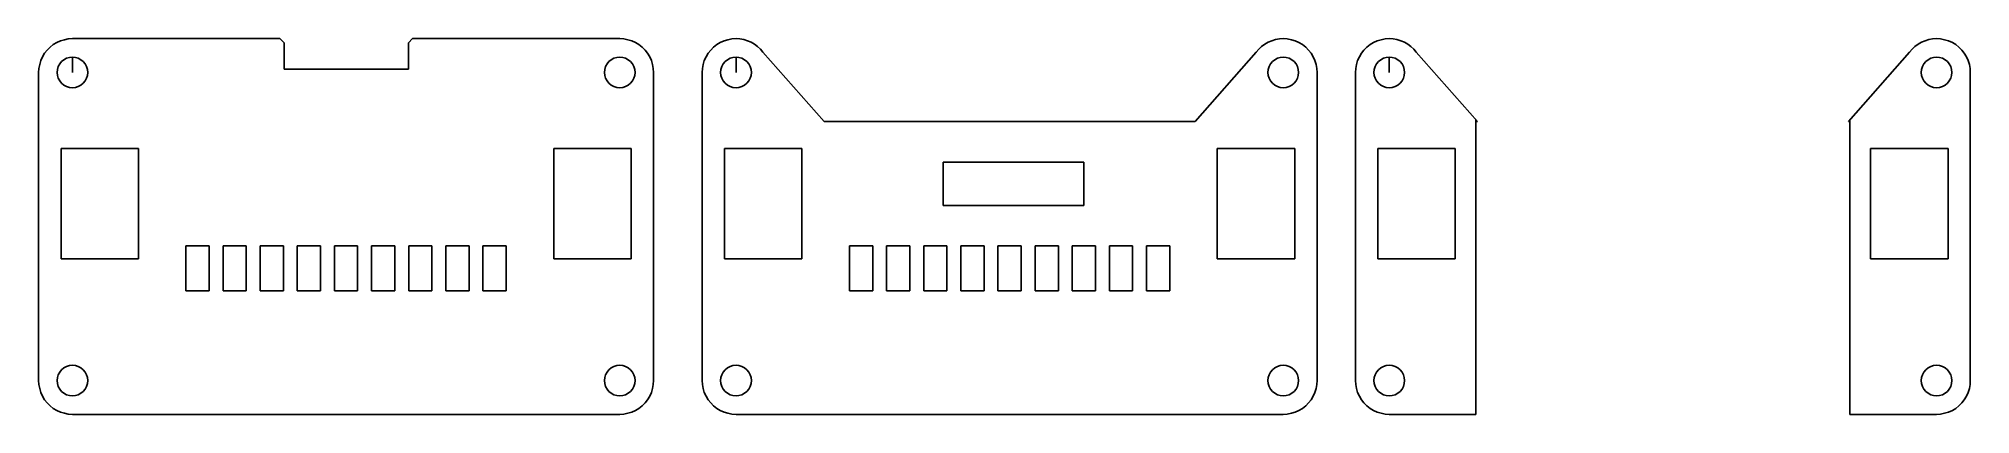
# Model space of a CAD drawing. Header units: millimetres. Extents: x 29784 to 29917, y 25542 to 25567.
import ezdxf

# ---------------------------------------------------------------- set-up
doc = ezdxf.new("R2010")
doc.units = ezdxf.units.MM
doc.layers.add('BLACK', color=7, linetype='Continuous')

msp = doc.modelspace()

# ---------------------------------------------------------------- linework, layer by layer
for p, q in [((29788.75, 25567.45), (29786.79, 25567.45)), ((29800.98, 25567.45), (29788.75, 25567.45)), ((29800.98, 25567.45), (29801.27, 25567.16)), ((29801.27, 25567.16), (29801.27, 25565.56)), ((29810.06, 25567.45), (29809.77, 25567.16)), ((29809.77, 25567.16), (29809.77, 25565.36)), ((29810.06, 25567.45), (29822.27, 25567.45)), ((29822.27, 25567.45), (29824.23, 25567.45)), ((29786.79, 25566.19), (29786.79, 25565.14)), ((29801.27, 25565.56), (29801.27, 25565.36)), ((29801.27, 25565.36), (29809.77, 25565.36)), ((29832.18, 25566.19), (29832.18, 25565.14)), ((29876.86, 25566.19), (29876.86, 25565.14)), ((29838.21, 25561.79), (29863.58, 25561.79)), ((29882.79, 25561.79), (29882.79, 25561.9)), ((29882.89, 25561.79), (29882.79, 25561.79)), ((29882.79, 25561.79), (29882.79, 25541.75)), ((29908.27, 25561.79), (29908.37, 25561.79)), ((29908.37, 25561.79), (29908.37, 25561.9)), ((29908.37, 25561.79), (29908.37, 25541.75)), ((29786.01, 25552.38), (29786.01, 25559.93)), ((29786.01, 25559.93), (29791.31, 25559.93)), ((29791.31, 25559.93), (29791.31, 25552.38)), ((29819.71, 25552.38), (29819.71, 25559.93)), ((29819.71, 25559.93), (29825.01, 25559.93)), ((29825.01, 25559.93), (29825.01, 25552.38)), ((29831.39, 25552.38), (29831.39, 25559.93)), ((29831.39, 25559.93), (29836.69, 25559.93)), ((29836.69, 25559.93), (29836.69, 25552.38)), ((29846.34, 25559), (29846.34, 25556.03)), ((29846.34, 25559), (29855.98, 25559)), ((29855.98, 25559), (29855.98, 25557.05)), ((29865.1, 25552.38), (29865.1, 25559.93)), ((29865.1, 25559.93), (29870.4, 25559.93)), ((29870.4, 25559.93), (29870.4, 25552.38)), ((29876.08, 25552.38), (29876.08, 25559.93)), ((29876.08, 25559.93), (29881.38, 25559.93)), ((29881.38, 25559.93), (29881.38, 25552.38)), ((29909.79, 25552.38), (29909.79, 25559.93)), ((29909.79, 25559.93), (29915.09, 25559.93)), ((29915.09, 25559.93), (29915.09, 25552.38)), ((29855.98, 25557.05), (29855.98, 25556.03)), ((29855.98, 25556.03), (29846.34, 25556.03)), ((29790.66, 25552.38), (29786.01, 25552.38)), ((29791.31, 25552.38), (29790.66, 25552.38)), ((29794.55, 25550.21), (29794.55, 25553.28)), ((29796.14, 25553.28), (29794.55, 25553.28)), ((29796.14, 25550.21), (29796.14, 25553.28)), ((29797.09, 25550.21), (29797.09, 25553.28)), ((29798.68, 25553.28), (29797.09, 25553.28)), ((29798.68, 25550.21), (29798.68, 25553.28)), ((29799.63, 25550.21), (29799.63, 25553.28)), ((29801.22, 25553.28), (29799.63, 25553.28)), ((29801.22, 25550.21), (29801.22, 25553.28)), ((29802.17, 25550.21), (29802.17, 25553.28)), ((29803.76, 25553.28), (29802.17, 25553.28)), ((29803.76, 25550.21), (29803.76, 25553.28)), ((29804.71, 25550.21), (29804.71, 25553.28)), ((29806.3, 25553.28), (29804.71, 25553.28)), ((29806.3, 25550.21), (29806.3, 25553.28)), ((29807.25, 25550.21), (29807.25, 25553.28)), ((29808.84, 25553.28), (29807.25, 25553.28)), ((29808.84, 25550.21), (29808.84, 25553.28)), ((29809.79, 25550.21), (29809.79, 25553.28)), ((29811.38, 25553.28), (29809.79, 25553.28)), ((29811.38, 25550.21), (29811.38, 25553.28)), ((29812.33, 25550.21), (29812.33, 25553.28)), ((29813.92, 25553.28), (29812.33, 25553.28)), ((29813.92, 25550.21), (29813.92, 25553.28)), ((29814.87, 25550.21), (29814.87, 25553.28)), ((29816.46, 25553.28), (29814.87, 25553.28)), ((29816.46, 25550.21), (29816.46, 25553.28)), ((29824.36, 25552.38), (29819.71, 25552.38)), ((29825.01, 25552.38), (29824.36, 25552.38)), ((29836.04, 25552.38), (29831.39, 25552.38)), ((29836.69, 25552.38), (29836.04, 25552.38)), ((29839.94, 25550.21), (29839.94, 25553.28)), ((29841.53, 25553.28), (29839.94, 25553.28)), ((29841.53, 25550.21), (29841.53, 25553.28)), ((29842.48, 25550.21), (29842.48, 25553.28)), ((29844.07, 25553.28), (29842.48, 25553.28)), ((29844.07, 25550.21), (29844.07, 25553.28)), ((29845.02, 25550.21), (29845.02, 25553.28)), ((29846.61, 25553.28), (29845.02, 25553.28)), ((29846.61, 25550.21), (29846.61, 25553.28)), ((29847.56, 25550.21), (29847.56, 25553.28)), ((29849.15, 25553.28), (29847.56, 25553.28)), ((29849.15, 25550.21), (29849.15, 25553.28)), ((29850.1, 25550.21), (29850.1, 25553.28)), ((29851.69, 25553.28), (29850.1, 25553.28)), ((29851.69, 25550.21), (29851.69, 25553.28)), ((29852.64, 25550.21), (29852.64, 25553.28)), ((29854.23, 25553.28), (29852.64, 25553.28)), ((29854.23, 25550.21), (29854.23, 25553.28)), ((29855.18, 25550.21), (29855.18, 25553.28)), ((29856.77, 25553.28), (29855.18, 25553.28)), ((29856.77, 25550.21), (29856.77, 25553.28)), ((29857.72, 25550.21), (29857.72, 25553.28)), ((29859.31, 25553.28), (29857.72, 25553.28)), ((29859.31, 25550.21), (29859.31, 25553.28)), ((29860.26, 25550.21), (29860.26, 25553.28)), ((29861.85, 25553.28), (29860.26, 25553.28)), ((29861.85, 25550.21), (29861.85, 25553.28)), ((29869.75, 25552.38), (29865.1, 25552.38)), ((29870.4, 25552.38), (29869.75, 25552.38)), ((29880.73, 25552.38), (29876.08, 25552.38)), ((29881.38, 25552.38), (29880.73, 25552.38)), ((29914.44, 25552.38), (29909.79, 25552.38)), ((29915.09, 25552.38), (29914.44, 25552.38)), ((29794.55, 25550.21), (29796.14, 25550.21)), ((29797.09, 25550.21), (29798.68, 25550.21)), ((29799.63, 25550.21), (29801.22, 25550.21)), ((29802.17, 25550.21), (29803.76, 25550.21)), ((29804.71, 25550.21), (29806.3, 25550.21)), ((29807.25, 25550.21), (29808.84, 25550.21)), ((29809.79, 25550.21), (29811.38, 25550.21)), ((29812.33, 25550.21), (29813.92, 25550.21)), ((29814.87, 25550.21), (29816.46, 25550.21)), ((29839.94, 25550.21), (29841.53, 25550.21)), ((29842.48, 25550.21), (29844.07, 25550.21)), ((29845.02, 25550.21), (29846.61, 25550.21)), ((29847.56, 25550.21), (29849.15, 25550.21)), ((29850.1, 25550.21), (29851.69, 25550.21)), ((29852.64, 25550.21), (29854.23, 25550.21)), ((29855.18, 25550.21), (29856.77, 25550.21)), ((29857.72, 25550.21), (29859.31, 25550.21)), ((29860.26, 25550.21), (29861.85, 25550.21)), ((29788.75, 25541.75), (29822.27, 25541.75)), ((29834.13, 25541.75), (29867.66, 25541.75)), ((29878.82, 25541.75), (29882.79, 25541.75)), ((29908.37, 25541.75), (29912.35, 25541.75))]:
    msp.add_line(p, q)
at = {"layer": 'BLACK', "linetype": 'Continuous'}
for p, q in [((29784.89, 25566.45), (29785.06, 25566.67)), ((29785.06, 25566.67), (29785.26, 25566.87)), ((29785.26, 25566.87), (29785.48, 25567.04)), ((29785.48, 25567.04), (29785.72, 25567.19)), ((29785.72, 25567.19), (29785.97, 25567.3)), ((29785.97, 25567.3), (29786.24, 25567.38)), ((29786.24, 25567.38), (29786.51, 25567.44)), ((29786.51, 25567.44), (29786.79, 25567.45)), ((29824.23, 25567.45), (29824.51, 25567.44)), ((29824.51, 25567.44), (29824.78, 25567.38)), ((29824.78, 25567.38), (29825.05, 25567.3)), ((29825.05, 25567.3), (29825.3, 25567.19)), ((29825.3, 25567.19), (29825.54, 25567.04)), ((29825.54, 25567.04), (29825.76, 25566.87)), ((29825.76, 25566.87), (29825.96, 25566.67)), ((29825.96, 25566.67), (29826.13, 25566.45)), ((29830.27, 25566.45), (29830.45, 25566.67)), ((29830.45, 25566.67), (29830.64, 25566.87)), ((29830.64, 25566.87), (29830.86, 25567.04)), ((29830.86, 25567.04), (29831.1, 25567.19)), ((29831.1, 25567.19), (29831.36, 25567.3)), ((29831.36, 25567.3), (29831.62, 25567.38)), ((29831.62, 25567.38), (29831.9, 25567.44)), ((29831.9, 25567.44), (29832.18, 25567.45)), ((29832.18, 25567.45), (29832.44, 25567.44)), ((29832.44, 25567.44), (29832.71, 25567.39)), ((29832.71, 25567.39), (29832.96, 25567.31)), ((29832.96, 25567.31), (29833.21, 25567.21)), ((29833.21, 25567.21), (29833.44, 25567.07)), ((29833.44, 25567.07), (29833.66, 25566.92)), ((29833.66, 25566.92), (29833.85, 25566.73)), ((29833.85, 25566.73), (29834.02, 25566.53)), ((29867.77, 25566.53), (29867.94, 25566.73)), ((29867.94, 25566.73), (29868.13, 25566.92)), ((29868.13, 25566.92), (29868.35, 25567.07)), ((29868.35, 25567.07), (29868.58, 25567.21)), ((29868.58, 25567.21), (29868.83, 25567.31)), ((29868.83, 25567.31), (29869.08, 25567.39)), ((29869.08, 25567.39), (29869.35, 25567.44)), ((29869.35, 25567.44), (29869.61, 25567.45)), ((29869.61, 25567.45), (29869.89, 25567.44)), ((29869.89, 25567.44), (29870.17, 25567.38)), ((29870.17, 25567.38), (29870.43, 25567.3)), ((29870.43, 25567.3), (29870.69, 25567.19)), ((29870.69, 25567.19), (29870.93, 25567.04)), ((29870.93, 25567.04), (29871.15, 25566.87)), ((29871.15, 25566.87), (29871.34, 25566.67)), ((29871.34, 25566.67), (29871.52, 25566.45)), ((29874.96, 25566.45), (29875.13, 25566.67)), ((29875.13, 25566.67), (29875.33, 25566.87)), ((29875.33, 25566.87), (29875.55, 25567.04)), ((29875.55, 25567.04), (29875.79, 25567.19)), ((29875.79, 25567.19), (29876.04, 25567.3)), ((29876.04, 25567.3), (29876.31, 25567.38)), ((29876.31, 25567.38), (29876.58, 25567.44)), ((29876.58, 25567.44), (29876.86, 25567.45)), ((29876.86, 25567.45), (29877.13, 25567.44)), ((29877.13, 25567.44), (29877.39, 25567.39)), ((29877.39, 25567.39), (29877.65, 25567.31)), ((29877.65, 25567.31), (29877.9, 25567.21)), ((29877.9, 25567.21), (29878.13, 25567.07)), ((29878.13, 25567.07), (29878.34, 25566.92)), ((29878.34, 25566.92), (29878.54, 25566.73)), ((29878.54, 25566.73), (29878.71, 25566.53)), ((29912.45, 25566.53), (29912.63, 25566.73)), ((29912.63, 25566.73), (29912.82, 25566.92)), ((29912.82, 25566.92), (29913.04, 25567.07)), ((29913.04, 25567.07), (29913.27, 25567.21)), ((29913.27, 25567.21), (29913.51, 25567.31)), ((29913.51, 25567.31), (29913.77, 25567.39)), ((29913.77, 25567.39), (29914.03, 25567.44)), ((29914.03, 25567.44), (29914.3, 25567.45)), ((29914.3, 25567.45), (29914.58, 25567.44)), ((29914.58, 25567.44), (29914.85, 25567.38)), ((29914.85, 25567.38), (29915.12, 25567.3)), ((29915.12, 25567.3), (29915.38, 25567.19)), ((29915.38, 25567.19), (29915.61, 25567.04)), ((29915.61, 25567.04), (29915.83, 25566.87)), ((29915.83, 25566.87), (29916.03, 25566.67)), ((29916.03, 25566.67), (29916.2, 25566.45)), ((29784.48, 25565.14), (29784.5, 25565.42)), ((29784.5, 25565.42), (29784.55, 25565.69)), ((29784.55, 25565.69), (29784.63, 25565.96)), ((29784.63, 25565.96), (29784.74, 25566.21)), ((29784.74, 25566.21), (29784.89, 25566.45)), ((29785.74, 25565.14), (29785.76, 25565.35)), ((29785.76, 25565.35), (29785.82, 25565.54)), ((29785.82, 25565.54), (29785.92, 25565.72)), ((29785.92, 25565.72), (29786.05, 25565.88)), ((29786.05, 25565.88), (29786.21, 25566.01)), ((29786.21, 25566.01), (29786.39, 25566.11)), ((29786.39, 25566.11), (29786.58, 25566.17)), ((29786.58, 25566.17), (29786.79, 25566.19)), ((29786.79, 25566.19), (29786.99, 25566.17)), ((29786.99, 25566.17), (29787.19, 25566.11)), ((29787.19, 25566.11), (29787.37, 25566.01)), ((29787.37, 25566.01), (29787.53, 25565.88)), ((29787.53, 25565.88), (29787.66, 25565.72)), ((29787.66, 25565.72), (29787.76, 25565.54)), ((29787.76, 25565.54), (29787.82, 25565.35)), ((29787.82, 25565.35), (29787.84, 25565.14)), ((29823.18, 25565.14), (29823.2, 25565.35)), ((29823.2, 25565.35), (29823.26, 25565.54)), ((29823.26, 25565.54), (29823.36, 25565.72)), ((29823.36, 25565.72), (29823.49, 25565.88)), ((29823.49, 25565.88), (29823.65, 25566.01)), ((29823.65, 25566.01), (29823.83, 25566.11)), ((29823.83, 25566.11), (29824.02, 25566.17)), ((29824.02, 25566.17), (29824.23, 25566.19)), ((29824.23, 25566.19), (29824.43, 25566.17)), ((29824.43, 25566.17), (29824.63, 25566.11)), ((29824.63, 25566.11), (29824.81, 25566.01)), ((29824.81, 25566.01), (29824.97, 25565.88)), ((29824.97, 25565.88), (29825.1, 25565.72)), ((29825.1, 25565.72), (29825.2, 25565.54)), ((29825.2, 25565.54), (29825.26, 25565.35)), ((29825.26, 25565.35), (29825.28, 25565.14)), ((29826.13, 25566.45), (29826.28, 25566.21)), ((29826.28, 25566.21), (29826.39, 25565.96)), ((29826.39, 25565.96), (29826.47, 25565.69)), ((29826.47, 25565.69), (29826.52, 25565.42)), ((29826.52, 25565.42), (29826.54, 25565.14)), ((29829.86, 25565.14), (29829.88, 25565.42)), ((29829.88, 25565.42), (29829.93, 25565.69)), ((29829.93, 25565.69), (29830.01, 25565.96)), ((29830.01, 25565.96), (29830.13, 25566.21)), ((29830.13, 25566.21), (29830.27, 25566.45)), ((29831.13, 25565.14), (29831.15, 25565.35)), ((29831.15, 25565.35), (29831.21, 25565.54)), ((29831.21, 25565.54), (29831.3, 25565.72)), ((29831.3, 25565.72), (29831.43, 25565.88)), ((29831.43, 25565.88), (29831.59, 25566.01)), ((29831.59, 25566.01), (29831.77, 25566.11)), ((29831.77, 25566.11), (29831.97, 25566.17)), ((29831.97, 25566.17), (29832.18, 25566.19)), ((29832.18, 25566.19), (29832.38, 25566.17)), ((29832.38, 25566.17), (29832.58, 25566.11)), ((29832.58, 25566.11), (29832.76, 25566.01)), ((29832.76, 25566.01), (29832.92, 25565.88)), ((29832.92, 25565.88), (29833.05, 25565.72)), ((29833.05, 25565.72), (29833.15, 25565.54)), ((29833.15, 25565.54), (29833.21, 25565.35)), ((29833.21, 25565.35), (29833.23, 25565.14)), ((29834.02, 25566.53), (29834.02, 25566.53)), ((29834.02, 25566.53), (29838.21, 25561.79)), ((29863.58, 25561.79), (29867.77, 25566.53)), ((29867.77, 25566.53), (29867.77, 25566.53)), ((29868.56, 25565.14), (29868.59, 25565.35)), ((29868.59, 25565.35), (29868.64, 25565.54)), ((29868.64, 25565.54), (29868.74, 25565.72)), ((29868.74, 25565.72), (29868.87, 25565.88)), ((29868.87, 25565.88), (29869.03, 25566.01)), ((29869.03, 25566.01), (29869.21, 25566.11)), ((29869.21, 25566.11), (29869.41, 25566.17)), ((29869.41, 25566.17), (29869.61, 25566.19)), ((29869.61, 25566.19), (29869.82, 25566.17)), ((29869.82, 25566.17), (29870.02, 25566.11)), ((29870.02, 25566.11), (29870.2, 25566.01)), ((29870.2, 25566.01), (29870.36, 25565.88)), ((29870.36, 25565.88), (29870.49, 25565.72)), ((29870.49, 25565.72), (29870.58, 25565.54)), ((29870.58, 25565.54), (29870.64, 25565.35)), ((29870.64, 25565.35), (29870.66, 25565.14)), ((29871.52, 25566.45), (29871.66, 25566.21)), ((29871.66, 25566.21), (29871.78, 25565.96)), ((29871.78, 25565.96), (29871.86, 25565.69)), ((29871.86, 25565.69), (29871.91, 25565.42)), ((29871.91, 25565.42), (29871.93, 25565.14)), ((29874.55, 25565.14), (29874.57, 25565.42)), ((29874.57, 25565.42), (29874.62, 25565.69)), ((29874.62, 25565.69), (29874.7, 25565.96)), ((29874.7, 25565.96), (29874.82, 25566.21)), ((29874.82, 25566.21), (29874.96, 25566.45)), ((29875.81, 25565.14), (29875.83, 25565.35)), ((29875.83, 25565.35), (29875.89, 25565.54)), ((29875.89, 25565.54), (29875.99, 25565.72)), ((29875.99, 25565.72), (29876.12, 25565.88)), ((29876.12, 25565.88), (29876.28, 25566.01)), ((29876.28, 25566.01), (29876.46, 25566.11)), ((29876.46, 25566.11), (29876.66, 25566.17)), ((29876.66, 25566.17), (29876.86, 25566.19)), ((29876.86, 25566.19), (29877.07, 25566.17)), ((29877.07, 25566.17), (29877.26, 25566.11)), ((29877.26, 25566.11), (29877.45, 25566.01)), ((29877.45, 25566.01), (29877.6, 25565.88)), ((29877.6, 25565.88), (29877.74, 25565.72)), ((29877.74, 25565.72), (29877.83, 25565.54)), ((29877.83, 25565.54), (29877.89, 25565.35)), ((29877.89, 25565.35), (29877.91, 25565.14)), ((29878.71, 25566.53), (29878.71, 25566.53)), ((29878.71, 25566.53), (29882.89, 25561.79)), ((29908.27, 25561.79), (29912.45, 25566.53)), ((29912.45, 25566.53), (29912.45, 25566.53)), ((29913.25, 25565.14), (29913.27, 25565.35)), ((29913.27, 25565.35), (29913.33, 25565.54)), ((29913.33, 25565.54), (29913.43, 25565.72)), ((29913.43, 25565.72), (29913.56, 25565.88)), ((29913.56, 25565.88), (29913.72, 25566.01)), ((29913.72, 25566.01), (29913.9, 25566.11)), ((29913.9, 25566.11), (29914.1, 25566.17)), ((29914.1, 25566.17), (29914.3, 25566.19)), ((29914.3, 25566.19), (29914.51, 25566.17)), ((29914.51, 25566.17), (29914.7, 25566.11)), ((29914.7, 25566.11), (29914.89, 25566.01)), ((29914.89, 25566.01), (29915.04, 25565.88)), ((29915.04, 25565.88), (29915.17, 25565.72)), ((29915.17, 25565.72), (29915.27, 25565.54)), ((29915.27, 25565.54), (29915.33, 25565.35)), ((29915.33, 25565.35), (29915.35, 25565.14)), ((29916.2, 25566.45), (29916.35, 25566.21)), ((29916.35, 25566.21), (29916.46, 25565.96)), ((29916.46, 25565.96), (29916.55, 25565.69)), ((29916.55, 25565.69), (29916.6, 25565.42)), ((29916.6, 25565.42), (29916.61, 25565.14)), ((29784.48, 25544.06), (29784.48, 25565.14)), ((29785.76, 25564.94), (29785.74, 25565.14)), ((29785.82, 25564.74), (29785.76, 25564.94)), ((29785.92, 25564.56), (29785.82, 25564.74)), ((29786.05, 25564.4), (29785.92, 25564.56)), ((29786.21, 25564.27), (29786.05, 25564.4)), ((29786.39, 25564.17), (29786.21, 25564.27)), ((29786.58, 25564.11), (29786.39, 25564.17)), ((29786.79, 25564.09), (29786.58, 25564.11)), ((29786.99, 25564.11), (29786.79, 25564.09)), ((29787.19, 25564.17), (29786.99, 25564.11)), ((29787.37, 25564.27), (29787.19, 25564.17)), ((29787.53, 25564.4), (29787.37, 25564.27)), ((29787.66, 25564.56), (29787.53, 25564.4)), ((29787.76, 25564.74), (29787.66, 25564.56)), ((29787.82, 25564.94), (29787.76, 25564.74)), ((29787.84, 25565.14), (29787.82, 25564.94)), ((29823.2, 25564.94), (29823.18, 25565.14)), ((29823.26, 25564.74), (29823.2, 25564.94)), ((29823.36, 25564.56), (29823.26, 25564.74)), ((29823.49, 25564.4), (29823.36, 25564.56)), ((29823.65, 25564.27), (29823.49, 25564.4)), ((29823.83, 25564.17), (29823.65, 25564.27)), ((29824.02, 25564.11), (29823.83, 25564.17)), ((29824.23, 25564.09), (29824.02, 25564.11)), ((29824.43, 25564.11), (29824.23, 25564.09)), ((29824.63, 25564.17), (29824.43, 25564.11)), ((29824.81, 25564.27), (29824.63, 25564.17)), ((29824.97, 25564.4), (29824.81, 25564.27)), ((29825.1, 25564.56), (29824.97, 25564.4)), ((29825.2, 25564.74), (29825.1, 25564.56)), ((29825.26, 25564.94), (29825.2, 25564.74)), ((29825.28, 25565.14), (29825.26, 25564.94)), ((29826.54, 25565.14), (29826.54, 25544.06)), ((29829.86, 25544.06), (29829.86, 25565.14)), ((29831.15, 25564.94), (29831.13, 25565.14)), ((29831.21, 25564.74), (29831.15, 25564.94)), ((29831.3, 25564.56), (29831.21, 25564.74)), ((29831.43, 25564.4), (29831.3, 25564.56)), ((29831.59, 25564.27), (29831.43, 25564.4)), ((29831.77, 25564.17), (29831.59, 25564.27)), ((29831.97, 25564.11), (29831.77, 25564.17)), ((29832.18, 25564.09), (29831.97, 25564.11)), ((29832.38, 25564.11), (29832.18, 25564.09)), ((29832.58, 25564.17), (29832.38, 25564.11)), ((29832.76, 25564.27), (29832.58, 25564.17)), ((29832.92, 25564.4), (29832.76, 25564.27)), ((29833.05, 25564.56), (29832.92, 25564.4)), ((29833.15, 25564.74), (29833.05, 25564.56)), ((29833.21, 25564.94), (29833.15, 25564.74)), ((29833.23, 25565.14), (29833.21, 25564.94)), ((29868.59, 25564.94), (29868.56, 25565.14)), ((29868.64, 25564.74), (29868.59, 25564.94)), ((29868.74, 25564.56), (29868.64, 25564.74)), ((29868.87, 25564.4), (29868.74, 25564.56)), ((29869.03, 25564.27), (29868.87, 25564.4)), ((29869.21, 25564.17), (29869.03, 25564.27)), ((29869.41, 25564.11), (29869.21, 25564.17)), ((29869.61, 25564.09), (29869.41, 25564.11)), ((29869.82, 25564.11), (29869.61, 25564.09)), ((29870.02, 25564.17), (29869.82, 25564.11)), ((29870.2, 25564.27), (29870.02, 25564.17)), ((29870.36, 25564.4), (29870.2, 25564.27)), ((29870.49, 25564.56), (29870.36, 25564.4)), ((29870.58, 25564.74), (29870.49, 25564.56)), ((29870.64, 25564.94), (29870.58, 25564.74)), ((29870.66, 25565.14), (29870.64, 25564.94)), ((29871.93, 25565.14), (29871.93, 25544.06)), ((29874.55, 25544.06), (29874.55, 25565.14)), ((29875.83, 25564.94), (29875.81, 25565.14)), ((29875.89, 25564.74), (29875.83, 25564.94)), ((29875.99, 25564.56), (29875.89, 25564.74)), ((29876.12, 25564.4), (29875.99, 25564.56)), ((29876.28, 25564.27), (29876.12, 25564.4)), ((29876.46, 25564.17), (29876.28, 25564.27)), ((29876.66, 25564.11), (29876.46, 25564.17)), ((29876.86, 25564.09), (29876.66, 25564.11)), ((29877.07, 25564.11), (29876.86, 25564.09)), ((29877.26, 25564.17), (29877.07, 25564.11)), ((29877.45, 25564.27), (29877.26, 25564.17)), ((29877.6, 25564.4), (29877.45, 25564.27)), ((29877.74, 25564.56), (29877.6, 25564.4)), ((29877.83, 25564.74), (29877.74, 25564.56)), ((29877.89, 25564.94), (29877.83, 25564.74)), ((29877.91, 25565.14), (29877.89, 25564.94)), ((29913.27, 25564.94), (29913.25, 25565.14)), ((29913.33, 25564.74), (29913.27, 25564.94)), ((29913.43, 25564.56), (29913.33, 25564.74)), ((29913.56, 25564.4), (29913.43, 25564.56)), ((29913.72, 25564.27), (29913.56, 25564.4)), ((29913.9, 25564.17), (29913.72, 25564.27)), ((29914.1, 25564.11), (29913.9, 25564.17)), ((29914.3, 25564.09), (29914.1, 25564.11)), ((29914.51, 25564.11), (29914.3, 25564.09)), ((29914.7, 25564.17), (29914.51, 25564.11)), ((29914.89, 25564.27), (29914.7, 25564.17)), ((29915.04, 25564.4), (29914.89, 25564.27)), ((29915.17, 25564.56), (29915.04, 25564.4)), ((29915.27, 25564.74), (29915.17, 25564.56)), ((29915.33, 25564.94), (29915.27, 25564.74)), ((29915.35, 25565.14), (29915.33, 25564.94)), ((29916.61, 25565.14), (29916.61, 25544.06)), ((29785.74, 25544.06), (29785.76, 25544.26)), ((29785.76, 25544.26), (29785.82, 25544.46)), ((29785.82, 25544.46), (29785.92, 25544.64)), ((29785.92, 25544.64), (29786.05, 25544.8)), ((29786.05, 25544.8), (29786.21, 25544.93)), ((29786.21, 25544.93), (29786.39, 25545.03)), ((29786.39, 25545.03), (29786.58, 25545.09)), ((29786.58, 25545.09), (29786.79, 25545.11)), ((29786.79, 25545.11), (29786.99, 25545.09)), ((29786.99, 25545.09), (29787.19, 25545.03)), ((29787.19, 25545.03), (29787.37, 25544.93)), ((29787.37, 25544.93), (29787.53, 25544.8)), ((29787.53, 25544.8), (29787.66, 25544.64)), ((29787.66, 25544.64), (29787.76, 25544.46)), ((29787.76, 25544.46), (29787.82, 25544.26)), ((29787.82, 25544.26), (29787.84, 25544.06)), ((29823.18, 25544.06), (29823.2, 25544.26)), ((29823.2, 25544.26), (29823.26, 25544.46)), ((29823.26, 25544.46), (29823.36, 25544.64)), ((29823.36, 25544.64), (29823.49, 25544.8)), ((29823.49, 25544.8), (29823.65, 25544.93)), ((29823.65, 25544.93), (29823.83, 25545.03)), ((29823.83, 25545.03), (29824.02, 25545.09)), ((29824.02, 25545.09), (29824.23, 25545.11)), ((29824.23, 25545.11), (29824.43, 25545.09)), ((29824.43, 25545.09), (29824.63, 25545.03)), ((29824.63, 25545.03), (29824.81, 25544.93)), ((29824.81, 25544.93), (29824.97, 25544.8)), ((29824.97, 25544.8), (29825.1, 25544.64)), ((29825.1, 25544.64), (29825.2, 25544.46)), ((29825.2, 25544.46), (29825.26, 25544.26)), ((29825.26, 25544.26), (29825.28, 25544.06)), ((29831.13, 25544.06), (29831.15, 25544.26)), ((29831.15, 25544.26), (29831.21, 25544.46)), ((29831.21, 25544.46), (29831.3, 25544.64)), ((29831.3, 25544.64), (29831.43, 25544.8)), ((29831.43, 25544.8), (29831.59, 25544.93)), ((29831.59, 25544.93), (29831.77, 25545.03)), ((29831.77, 25545.03), (29831.97, 25545.09)), ((29831.97, 25545.09), (29832.18, 25545.11)), ((29832.18, 25545.11), (29832.38, 25545.09)), ((29832.38, 25545.09), (29832.58, 25545.03)), ((29832.58, 25545.03), (29832.76, 25544.93)), ((29832.76, 25544.93), (29832.92, 25544.8)), ((29832.92, 25544.8), (29833.05, 25544.64)), ((29833.05, 25544.64), (29833.15, 25544.46)), ((29833.15, 25544.46), (29833.21, 25544.26)), ((29833.21, 25544.26), (29833.23, 25544.06)), ((29868.56, 25544.06), (29868.59, 25544.26)), ((29868.59, 25544.26), (29868.64, 25544.46)), ((29868.64, 25544.46), (29868.74, 25544.64)), ((29868.74, 25544.64), (29868.87, 25544.8)), ((29868.87, 25544.8), (29869.03, 25544.93)), ((29869.03, 25544.93), (29869.21, 25545.03)), ((29869.21, 25545.03), (29869.41, 25545.09)), ((29869.41, 25545.09), (29869.61, 25545.11)), ((29869.61, 25545.11), (29869.82, 25545.09)), ((29869.82, 25545.09), (29870.02, 25545.03)), ((29870.02, 25545.03), (29870.2, 25544.93)), ((29870.2, 25544.93), (29870.36, 25544.8)), ((29870.36, 25544.8), (29870.49, 25544.64)), ((29870.49, 25544.64), (29870.58, 25544.46)), ((29870.58, 25544.46), (29870.64, 25544.26)), ((29870.64, 25544.26), (29870.66, 25544.06)), ((29875.81, 25544.06), (29875.83, 25544.26)), ((29875.83, 25544.26), (29875.89, 25544.46)), ((29875.89, 25544.46), (29875.99, 25544.64)), ((29875.99, 25544.64), (29876.12, 25544.8)), ((29876.12, 25544.8), (29876.28, 25544.93)), ((29876.28, 25544.93), (29876.46, 25545.03)), ((29876.46, 25545.03), (29876.66, 25545.09)), ((29876.66, 25545.09), (29876.86, 25545.11)), ((29876.86, 25545.11), (29877.07, 25545.09)), ((29877.07, 25545.09), (29877.26, 25545.03)), ((29877.26, 25545.03), (29877.45, 25544.93)), ((29877.45, 25544.93), (29877.6, 25544.8)), ((29877.6, 25544.8), (29877.74, 25544.64)), ((29877.74, 25544.64), (29877.83, 25544.46)), ((29877.83, 25544.46), (29877.89, 25544.26)), ((29877.89, 25544.26), (29877.91, 25544.06)), ((29913.25, 25544.06), (29913.27, 25544.26)), ((29913.27, 25544.26), (29913.33, 25544.46)), ((29913.33, 25544.46), (29913.43, 25544.64)), ((29913.43, 25544.64), (29913.56, 25544.8)), ((29913.56, 25544.8), (29913.72, 25544.93)), ((29913.72, 25544.93), (29913.9, 25545.03)), ((29913.9, 25545.03), (29914.1, 25545.09)), ((29914.1, 25545.09), (29914.3, 25545.11)), ((29914.3, 25545.11), (29914.51, 25545.09)), ((29914.51, 25545.09), (29914.7, 25545.03)), ((29914.7, 25545.03), (29914.89, 25544.93)), ((29914.89, 25544.93), (29915.04, 25544.8)), ((29915.04, 25544.8), (29915.17, 25544.64)), ((29915.17, 25544.64), (29915.27, 25544.46)), ((29915.27, 25544.46), (29915.33, 25544.26)), ((29915.33, 25544.26), (29915.35, 25544.06)), ((29784.5, 25543.78), (29784.48, 25544.06)), ((29784.55, 25543.51), (29784.5, 25543.78)), ((29784.63, 25543.24), (29784.55, 25543.51)), ((29784.74, 25542.99), (29784.63, 25543.24)), ((29784.89, 25542.75), (29784.74, 25542.99)), ((29785.76, 25543.85), (29785.74, 25544.06)), ((29785.82, 25543.66), (29785.76, 25543.85)), ((29785.92, 25543.48), (29785.82, 25543.66)), ((29786.05, 25543.32), (29785.92, 25543.48)), ((29786.21, 25543.19), (29786.05, 25543.32)), ((29786.39, 25543.09), (29786.21, 25543.19)), ((29786.58, 25543.03), (29786.39, 25543.09)), ((29786.79, 25543.01), (29786.58, 25543.03)), ((29786.99, 25543.03), (29786.79, 25543.01)), ((29787.19, 25543.09), (29786.99, 25543.03)), ((29787.37, 25543.19), (29787.19, 25543.09)), ((29787.53, 25543.32), (29787.37, 25543.19)), ((29787.66, 25543.48), (29787.53, 25543.32)), ((29787.76, 25543.66), (29787.66, 25543.48)), ((29787.82, 25543.85), (29787.76, 25543.66)), ((29787.84, 25544.06), (29787.82, 25543.85)), ((29823.2, 25543.85), (29823.18, 25544.06)), ((29823.26, 25543.66), (29823.2, 25543.85)), ((29823.36, 25543.48), (29823.26, 25543.66)), ((29823.49, 25543.32), (29823.36, 25543.48)), ((29823.65, 25543.19), (29823.49, 25543.32)), ((29823.83, 25543.09), (29823.65, 25543.19)), ((29824.02, 25543.03), (29823.83, 25543.09)), ((29824.23, 25543.01), (29824.02, 25543.03)), ((29824.43, 25543.03), (29824.23, 25543.01)), ((29824.63, 25543.09), (29824.43, 25543.03)), ((29824.81, 25543.19), (29824.63, 25543.09)), ((29824.97, 25543.32), (29824.81, 25543.19)), ((29825.1, 25543.48), (29824.97, 25543.32)), ((29825.2, 25543.66), (29825.1, 25543.48)), ((29825.26, 25543.85), (29825.2, 25543.66)), ((29825.28, 25544.06), (29825.26, 25543.85)), ((29826.28, 25542.99), (29826.13, 25542.75)), ((29826.39, 25543.24), (29826.28, 25542.99)), ((29826.47, 25543.51), (29826.39, 25543.24)), ((29826.52, 25543.78), (29826.47, 25543.51)), ((29826.54, 25544.06), (29826.52, 25543.78)), ((29829.88, 25543.78), (29829.86, 25544.06)), ((29829.93, 25543.51), (29829.88, 25543.78)), ((29830.01, 25543.24), (29829.93, 25543.51)), ((29830.13, 25542.99), (29830.01, 25543.24)), ((29830.27, 25542.75), (29830.13, 25542.99)), ((29831.15, 25543.85), (29831.13, 25544.06)), ((29831.21, 25543.66), (29831.15, 25543.85)), ((29831.3, 25543.48), (29831.21, 25543.66)), ((29831.43, 25543.32), (29831.3, 25543.48)), ((29831.59, 25543.19), (29831.43, 25543.32)), ((29831.77, 25543.09), (29831.59, 25543.19)), ((29831.97, 25543.03), (29831.77, 25543.09)), ((29832.18, 25543.01), (29831.97, 25543.03)), ((29832.38, 25543.03), (29832.18, 25543.01)), ((29832.58, 25543.09), (29832.38, 25543.03)), ((29832.76, 25543.19), (29832.58, 25543.09)), ((29832.92, 25543.32), (29832.76, 25543.19)), ((29833.05, 25543.48), (29832.92, 25543.32)), ((29833.15, 25543.66), (29833.05, 25543.48)), ((29833.21, 25543.85), (29833.15, 25543.66)), ((29833.23, 25544.06), (29833.21, 25543.85)), ((29868.59, 25543.85), (29868.56, 25544.06)), ((29868.64, 25543.66), (29868.59, 25543.85)), ((29868.74, 25543.48), (29868.64, 25543.66)), ((29868.87, 25543.32), (29868.74, 25543.48)), ((29869.03, 25543.19), (29868.87, 25543.32)), ((29869.21, 25543.09), (29869.03, 25543.19)), ((29869.41, 25543.03), (29869.21, 25543.09)), ((29869.61, 25543.01), (29869.41, 25543.03)), ((29869.82, 25543.03), (29869.61, 25543.01)), ((29870.02, 25543.09), (29869.82, 25543.03)), ((29870.2, 25543.19), (29870.02, 25543.09)), ((29870.36, 25543.32), (29870.2, 25543.19)), ((29870.49, 25543.48), (29870.36, 25543.32)), ((29870.58, 25543.66), (29870.49, 25543.48)), ((29870.64, 25543.85), (29870.58, 25543.66)), ((29870.66, 25544.06), (29870.64, 25543.85)), ((29871.66, 25542.99), (29871.52, 25542.75)), ((29871.78, 25543.24), (29871.66, 25542.99)), ((29871.86, 25543.51), (29871.78, 25543.24)), ((29871.91, 25543.78), (29871.86, 25543.51)), ((29871.93, 25544.06), (29871.91, 25543.78)), ((29874.57, 25543.78), (29874.55, 25544.06)), ((29874.62, 25543.51), (29874.57, 25543.78)), ((29874.7, 25543.24), (29874.62, 25543.51)), ((29874.82, 25542.99), (29874.7, 25543.24)), ((29874.96, 25542.75), (29874.82, 25542.99)), ((29875.83, 25543.85), (29875.81, 25544.06)), ((29875.89, 25543.66), (29875.83, 25543.85)), ((29875.99, 25543.48), (29875.89, 25543.66)), ((29876.12, 25543.32), (29875.99, 25543.48)), ((29876.28, 25543.19), (29876.12, 25543.32)), ((29876.46, 25543.09), (29876.28, 25543.19)), ((29876.66, 25543.03), (29876.46, 25543.09)), ((29876.86, 25543.01), (29876.66, 25543.03)), ((29877.07, 25543.03), (29876.86, 25543.01)), ((29877.26, 25543.09), (29877.07, 25543.03)), ((29877.45, 25543.19), (29877.26, 25543.09)), ((29877.6, 25543.32), (29877.45, 25543.19)), ((29877.74, 25543.48), (29877.6, 25543.32)), ((29877.83, 25543.66), (29877.74, 25543.48)), ((29877.89, 25543.85), (29877.83, 25543.66)), ((29877.91, 25544.06), (29877.89, 25543.85)), ((29913.27, 25543.85), (29913.25, 25544.06)), ((29913.33, 25543.66), (29913.27, 25543.85)), ((29913.43, 25543.48), (29913.33, 25543.66)), ((29913.56, 25543.32), (29913.43, 25543.48)), ((29913.72, 25543.19), (29913.56, 25543.32)), ((29913.9, 25543.09), (29913.72, 25543.19)), ((29914.1, 25543.03), (29913.9, 25543.09)), ((29914.3, 25543.01), (29914.1, 25543.03)), ((29914.51, 25543.03), (29914.3, 25543.01)), ((29914.7, 25543.09), (29914.51, 25543.03)), ((29914.89, 25543.19), (29914.7, 25543.09)), ((29915.04, 25543.32), (29914.89, 25543.19)), ((29915.17, 25543.48), (29915.04, 25543.32)), ((29915.27, 25543.66), (29915.17, 25543.48)), ((29915.33, 25543.85), (29915.27, 25543.66)), ((29915.35, 25544.06), (29915.33, 25543.85)), ((29916.35, 25542.99), (29916.2, 25542.75)), ((29916.46, 25543.24), (29916.35, 25542.99)), ((29916.55, 25543.51), (29916.46, 25543.24)), ((29916.6, 25543.78), (29916.55, 25543.51)), ((29916.61, 25544.06), (29916.6, 25543.78)), ((29785.06, 25542.53), (29784.89, 25542.75)), ((29785.26, 25542.33), (29785.06, 25542.53)), ((29785.48, 25542.16), (29785.26, 25542.33)), ((29785.72, 25542.01), (29785.48, 25542.16)), ((29785.97, 25541.9), (29785.72, 25542.01)), ((29786.24, 25541.82), (29785.97, 25541.9)), ((29786.51, 25541.76), (29786.24, 25541.82)), ((29786.79, 25541.75), (29786.51, 25541.76)), ((29788.75, 25541.75), (29786.79, 25541.75)), ((29824.23, 25541.75), (29822.27, 25541.75)), ((29824.51, 25541.76), (29824.23, 25541.75)), ((29824.78, 25541.82), (29824.51, 25541.76)), ((29825.05, 25541.9), (29824.78, 25541.82)), ((29825.3, 25542.01), (29825.05, 25541.9)), ((29825.54, 25542.16), (29825.3, 25542.01)), ((29825.76, 25542.33), (29825.54, 25542.16)), ((29825.96, 25542.53), (29825.76, 25542.33)), ((29826.13, 25542.75), (29825.96, 25542.53)), ((29830.45, 25542.53), (29830.27, 25542.75)), ((29830.64, 25542.33), (29830.45, 25542.53)), ((29830.86, 25542.16), (29830.64, 25542.33)), ((29831.1, 25542.01), (29830.86, 25542.16)), ((29831.36, 25541.9), (29831.1, 25542.01)), ((29831.62, 25541.82), (29831.36, 25541.9)), ((29831.9, 25541.76), (29831.62, 25541.82)), ((29832.18, 25541.75), (29831.9, 25541.76)), ((29834.13, 25541.75), (29832.18, 25541.75)), ((29869.61, 25541.75), (29867.66, 25541.75)), ((29869.89, 25541.76), (29869.61, 25541.75)), ((29870.17, 25541.82), (29869.89, 25541.76)), ((29870.43, 25541.9), (29870.17, 25541.82)), ((29870.69, 25542.01), (29870.43, 25541.9)), ((29870.93, 25542.16), (29870.69, 25542.01)), ((29871.15, 25542.33), (29870.93, 25542.16)), ((29871.34, 25542.53), (29871.15, 25542.33)), ((29871.52, 25542.75), (29871.34, 25542.53)), ((29875.13, 25542.53), (29874.96, 25542.75)), ((29875.33, 25542.33), (29875.13, 25542.53)), ((29875.55, 25542.16), (29875.33, 25542.33)), ((29875.79, 25542.01), (29875.55, 25542.16)), ((29876.04, 25541.9), (29875.79, 25542.01)), ((29876.31, 25541.82), (29876.04, 25541.9)), ((29876.58, 25541.76), (29876.31, 25541.82)), ((29876.86, 25541.75), (29876.58, 25541.76)), ((29878.82, 25541.75), (29876.86, 25541.75)), ((29914.3, 25541.75), (29912.35, 25541.75)), ((29914.58, 25541.76), (29914.3, 25541.75)), ((29914.85, 25541.82), (29914.58, 25541.76)), ((29915.12, 25541.9), (29914.85, 25541.82)), ((29915.38, 25542.01), (29915.12, 25541.9)), ((29915.61, 25542.16), (29915.38, 25542.01)), ((29915.83, 25542.33), (29915.61, 25542.16)), ((29916.03, 25542.53), (29915.83, 25542.33)), ((29916.2, 25542.75), (29916.03, 25542.53))]:
    msp.add_line(p, q, dxfattribs=at)

doc.saveas('drawing.dxf')
